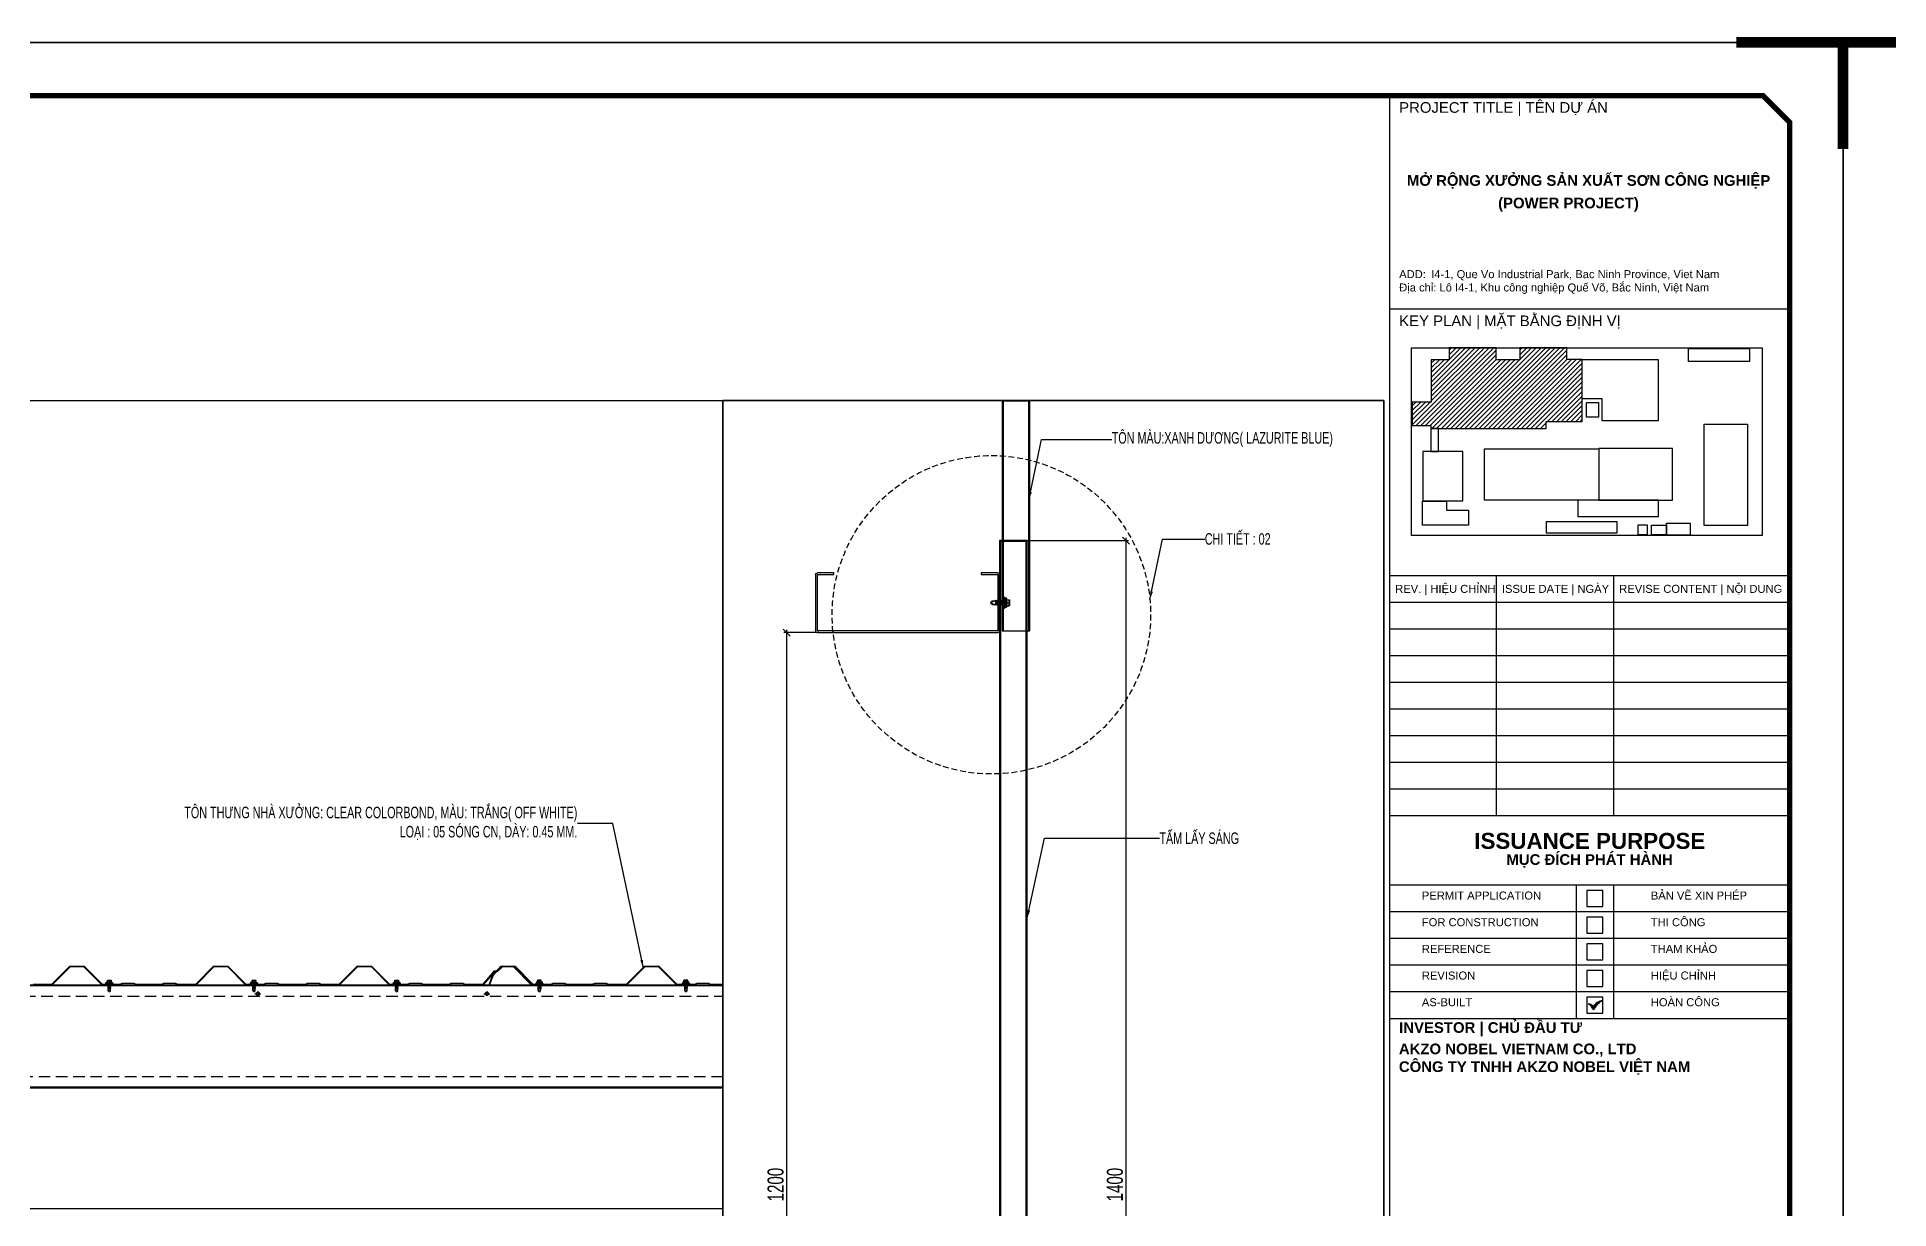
# Model space of a CAD drawing. Header units: inches. Extents: x 340055 to 349452, y -34649 to -30845.
# Drawn here: x 343097.2 to 343499.8, y -33602.3 to -33347.6 of the extents above; entities that cross this region are included whole.
import ezdxf

# ---------------------------------------------------------------- set-up
doc = ezdxf.new("R2010")
doc.units = ezdxf.units.IN
doc.header["$MEASUREMENT"] = 0
doc.linetypes.add('HIDDEN', pattern=[0.375, 0.25, -0.125])
for name, color, linetype in [('3', 3, 'Continuous'), ('NET IN', 3, 'Continuous'), ('STRUCTURE', 1, 'Continuous')]:
    doc.layers.add(name, color=color, linetype=linetype)
for name, color, linetype, lineweight in [('TL-TIILE BLOCK A2$0$TL-TITLE BLOCK - TEXT @ 1', 7, 'Continuous', 25), ('TL-TIILE BLOCK A2$0$TL-TITLE BLOCK 1', 7, 'Continuous', 50), ('TL-TIILE BLOCK A2$0$TL-TITLE BLOCK 2', 7, 'Continuous', 25), ('TL-TITLE BLOCK - TEXT', 7, 'Continuous', 25)]:
    doc.layers.add(name, color=color, linetype=linetype, lineweight=lineweight)
doc.styles.add('ST1H', font='vnshxh.shx', dxfattribs={"width": 0.7})
doc.styles.add('TL-TIILE BLOCK A2$0$MEP-TEXT T.BLOCK 1', font='arial.ttf', dxfattribs={"height": 1.5})
doc.styles.add('TL-TIILE BLOCK A2$0$MEP-TEXT T.BLOCK 2', font='arial.ttf')
doc.styles.add('TL-TIILE BLOCK A2$0$MEP-TEXT T.BLOCK 3', font='arial.ttf', dxfattribs={"height": 3})
doc.dimstyles.new('3', dxfattribs={"dimtxt": 3.5, "dimasz": 1.8, "dimexe": 1, "dimexo": 0, "dimgap": 1, "dimtad": 1, "dimdec": 0, "dimlfac": 3, "dimzin": 0, "dimdsep": 46, "dimtxsty": 'ST1H', "dimblk": 'OBLIQUE', "dimcen": 1, "dimdle": 1, "dimclrd": 8, "dimclre": 8, "dimclrt": 3, "dimadec": 0, "dimazin": 0, "dimtfac": 1, "dimtdec": 0, "dimtix": 1, "dimtofl": 0, "dimtmove": 1, "dimatfit": 3, "dimfxl": 0, "dimtolj": 1, "dimtzin": 0, "dimlwd": -1, "dimlwe": -1, "dimarcsym": 0})
doc.dimstyles.new('5', dxfattribs={"dimtxt": 3.5, "dimasz": 1.5, "dimexe": 0.6, "dimexo": 0, "dimtad": 1, "dimdec": 0, "dimlfac": 5, "dimzin": 0, "dimdsep": 46, "dimtxsty": 'ST1H', "dimblk": 'OBLIQUE', "dimcen": 1, "dimdle": 0.6, "dimclrd": 8, "dimclre": 8, "dimclrt": 3, "dimadec": 0, "dimazin": 0, "dimtfac": 1, "dimtdec": 0, "dimtix": 1, "dimtofl": 0, "dimtmove": 0, "dimatfit": 3, "dimfxl": 0, "dimtolj": 1, "dimtzin": 0, "dimlwd": -1, "dimlwe": -1, "dimarcsym": 0})

# ---------------------------------------------------------------- blocks, each defined once
blk = doc.blocks.new('Short_Self_drilling')
at = {"layer": 'STRUCTURE', "color": 1, "linetype": 'Continuous'}
for p, q in [((6.427627954479767, 1.738392833212921), (-6.429513005297069, 1.731407889110349)), ((5.140815966860309, 3.758576308190055), (-5.14489680096085, 3.752988352908037)), ((-2.573002946065441, 2.897242611076892), (-5.14443113802034, 2.895845622256533)), ((-3.430611339657064, 3.753919678788276), (-3.432241159947287, 6.753919236069512)), ((2.996096488470096, 7.185983073446356), (-3.003902626091595, 7.182723432865324)), ((2.569853437845137, 2.900036588717998), (-2.573002946065441, 2.897242611076892)), ((-2.139722270753346, 2.804301490893651), (-2.139772891068527, 2.897477973489782)), ((6.254783779336451, 0.0033980583401509), (0, 0)), ((2.153436330773339, 2.803610794889015), (2.153384068114194, 2.899810331941417)), ((2.155231403857344, -0.5005684986439779), (2.15495177851361, 0.0141360434123012)), ((5.141281629800816, 2.901433577538357), (2.569853437845137, 2.900036588717998)), ((3.426530505556522, 3.757644982309622), (3.424900685266298, 6.757644539590662)), ((2.991563898096242, -1.173873452849355), (-2.701271820829788, -0.2300478911484528)), ((2.992392778130254, -2.699587513408329), (-2.700442940795775, -1.755761951707427)), ((2.993221658163487, -4.225301573973735), (-2.699614060763321, -3.281476012272638)), ((2.994050538196721, -5.751015634532515), (-2.698785180729308, -4.807190072831807)), ((2.994879418229954, -7.276729695091684), (-2.697956300695295, -6.332904133390587)), ((-1.907191146453572, -7.989583161942521), (-2.697127420662841, -7.858618193949756)), ((-2.136158421138263, -12.33087536617618), (-2.138249313164383, -8.482184079380202)), ((-2.137447682919757, -1.38251746946623), (-2.137727308262713, -0.8678129274101462)), ((-2.136618802886524, -2.908231530031636), (-2.136898428229479, -2.393526987975357)), ((-2.135789922853291, -4.433945590590611), (-2.136069548196246, -3.919241048534526)), ((-2.134961042819278, -5.959659651149584), (-2.135240668163012, -5.444955109093501)), ((-2.134132162785265, -7.485373711708558), (-2.134411788129, -6.970669169652475)), ((2.995708298264746, -8.802443755650854), (-1.142445727708296, -8.11637169230341)), ((2.149547514491652, -12.31434126327446), (2.147825613319842, -9.144849030159936)), ((2.156060283889798, -2.026282559202952), (2.155780658547623, -1.511578017146868)), ((2.15688916392459, -3.551996619768162), (2.156609538580076, -3.037292077712078)), ((2.157718043957824, -5.077710680327137), (2.157438418614089, -4.563006138271052)), ((2.158546923991057, -6.603424740886306), (2.158267298648102, -6.088720198830222)), ((2.15937580402429, -8.129138801445281), (2.159096178681335, -7.614434259389196))]:
    blk.add_line(p, q, dxfattribs=at)
blk.add_lwpolyline([(6.427860785949242, 1.309821467886779), (6.427627954479767, 1.738392833212921), (2.141332692833592, 2.806627274651808), (-2.144380960424314, 2.804298959951016), (-6.429513005297069, 1.731407889110349), (-6.429280173826034, 1.302836523784402)], close=True, dxfattribs=at)
for points in [[(-6.429280173826034, 1.302836523784402, -0.0888693454293002), (-6.25478377933567, -0.0033980583403458), (0, 0)], [(-0.1341407912236069, 3.755710563915012), (-0.330345590953844, 6.230310601738112, 0.3388783609517814), (-3.136335632067389, 6.228786181678383), (-3.329851547487903, 3.753974418914497)], [(3.295402521552594, 3.757573743949576), (3.099197721822357, 6.232173781772481, 0.3388783609517814), (0.2932076807080323, 6.230649361712753), (0.0996917652875189, 3.755837598948866)], [(2.149547514491652, -12.31434126327446), (0.1736163688643241, -14.2353829229142, -0.3335959825449872), (-0.1674471447708389, -14.24431018685326), (-2.136158421138263, -12.33087536617618)], [(-0.0831780369654942, -14.04042361661777), (-1.03952331320709, -12.24293085970332, -0.1486571711961959), (-1.399506232658105, -11.20425887450743), (-1.950379671918978, -7.716112156382742, -0.8150058696070384), (-1.207708120741569, -7.772025647410178, 0.1508326184272741), (-0.8461097890631208, -8.67637043731208)], [(2.149547514491652, -12.31434126327446), (1.711418715799611, -11.69935902120947, 0.522420288142555), (0.8806162489542787, -11.70855234734862), (-0.1674471447708389, -14.24431018685326)]]:
    blk.add_lwpolyline(points, format="xyb", dxfattribs=at)
for points in [[(2.991563898096242, -1.173873452849355), (2.155780993783212, -1.512195084185675), (-2.14239666522995, -0.8481802353483413), (-2.701271820829788, -0.2300478911484528), (-2.356202546260776, -0.0012800624287723)], [(2.992392778130254, -2.699587513408329), (2.156609873816445, -3.037909144744844), (-2.141567785197496, -2.37389429590751), (-2.700442940795775, -1.755761951707427), (-2.137447682919757, -1.38251746946623), (2.156060283889798, -2.026282559202952), (2.992392778130254, -2.699587513408329)], [(2.993221658163487, -4.225301573973735), (2.157438753850458, -4.56362320531025), (-2.140738905162704, -3.899608356472721), (-2.699614060763321, -3.281476012272638), (-2.136618802886524, -2.908231530031636), (2.15688916392459, -3.551996619768162), (2.993221658163487, -4.225301573973735)], [(2.994050538196721, -5.751015634532515), (2.158267633882912, -6.089337265869223), (-2.13991002512947, -5.425322417031696), (-2.698785180729308, -4.807190072831807), (-2.135789922853291, -4.433945590590611), (2.157718043957824, -5.077710680327137), (2.994050538196721, -5.751015634532515)], [(2.994879418229954, -7.276729695091684), (2.159096513917704, -7.615051326428198), (-2.139081145097017, -6.951036477590864), (-2.697956300695295, -6.332904133390587), (-2.134961042819278, -5.959659651149584), (2.158546923991057, -6.603424740886306), (2.994879418229954, -7.276729695091684)], [(-1.82255174405405, -8.525522331768894), (-2.138252265063004, -8.476750538149838), (-2.697127420662841, -7.858618193949756), (-2.134132162785265, -7.485373711708558), (-1.830993748842177, -7.530826038752299)], [(-1.26446323386803, -7.615771163026237), (2.15937580402429, -8.129138801445281), (2.995708298264746, -8.802443755650854)], [(-1.178973661122914, -0.0006405051596759999), (2.155231403857344, -0.5005684986439779), (2.991563898096242, -1.173873452849355)], [(2.995708298264746, -8.802443755650854), (2.159925393950938, -9.140765386987173), (-0.8461097890631208, -8.67637043731208)]]:
    blk.add_lwpolyline(points, dxfattribs=at)
for centre, radius, start, end in [((-4.990675107008168, 3.324500645651953), 0.4553965811850028, 109.7948656341679, 250.2673889182501), ((-3.00366979462134, 6.754152067539183), 0.4285714285714286, 90.03112727622582, 180.0311272761997), ((2.996329319940351, 6.757411708120407), 0.4285714285714286, 0.0311272761997568, 90.03112727622582), ((5.067819174060787, 3.329965159149001), 0.4347827605151089, 279.7275654188923, 80.33468913347895), ((9.987420900819416, 0.1735689433930604), 3.736514152360963, 162.296318979917, 182.6103064937473)]:
    blk.add_arc(centre, radius, start, end, dxfattribs=at)
blk = doc.blocks.new('_Oblique')
at = {"color": 0, "linetype": 'ByBlock', "lineweight": -2}
blk.add_line((-0.5, -0.5), (0.5, 0.5), dxfattribs=at)
blk = doc.blocks.new('A$C153C7E87')
at = {"color": 94, "ltscale": 50}
for p, q in [((1.691671786829829e-05, 21.00000657480268), (1.691671786829829e-05, 0.6666732408484677)), ((66.00001691671787, 21.66667324131413), (0.6666835827636532, 21.66667324131413)), ((66.6666835846263, 0.6666732408484677), (66.6666835846263, 21.00000657480268))]:
    blk.add_line(p, q, dxfattribs=at)
blk.add_lwpolyline([(0.6666835827636532, 6.574337021447718e-06), (6.666683584626298, 6.574337021447718e-06), (6.666683584626298, 0.6666732408484677), (0.6666835827636532, 0.6666732408484677), (0.6666835827636532, 21.00000657480268), (66.00001691671787, 21.00000657480268), (66.00001691671787, 0.6666732408484677), (60.00001691858051, 0.6666732408484677), (60.00001691858051, 6.574337021447718e-06), (66.00001691671787, 6.574337021447718e-06)], dxfattribs=at)
at = {"color": 94, "ltscale": 50, "extrusion": (0, 0, -0.9999999999999999)}
blk.add_ellipse((0.6666835827636532, 21.00000657456985), major_axis=(-0.4714045209111646, 0.4714045209111644), ratio=0.9999999986754121, start_param=5.49778714346909, end_param=7.068583471239329, dxfattribs=at)
at = {"color": 94, "ltscale": 50, "extrusion": (0, 0, -1)}
for centre, major_axis, ratio, start_param, end_param in [((66.00001691671787, 21.00000657456985), (-0.4714045218166938, 0.4714045218166937), 0.9999999983260369, 0.7853981642344298, 2.356194489006117), ((0.6666835827636532, 0.6666732410812983), (0.4714045210275801, 0.4714045210275801), 0.9999999988799955, 2.356194489632343, 3.926990817197997), ((66.00001691671787, 0.6666732410812983), (0.4714045216038367, 0.4714045216038368), 0.9999999985306206, 0.7853981644813839, 2.356194489457655)]:
    blk.add_ellipse(centre, major_axis=major_axis, ratio=ratio, start_param=start_param, end_param=end_param, dxfattribs=at)
blk = doc.blocks.new('*D712')
at = {"color": 8, "transparency": 16777216}
for p, q in [((343267.1059986972, -33477.0304961772), (343259.5187379447, -33477.0304961772)), ((343260.1187379447, -33476.4304961772), (343260.1187379447, -33717.63049617719)), ((343280.0649480428, -33717.03049617719), (343259.5187379447, -33717.03049617719))]:
    blk.add_line(p, q, dxfattribs=at)
at = {"layer": 'Defpoints', "color": 0, "transparency": 16777216}
for p in [(343267.1059986972, -33477.0304961772), (343260.1187379447, -33717.03049617719), (343280.0649480428, -33717.03049617719)]:
    blk.add_point(p, dxfattribs=at)
at = {"color": 8, "transparency": 16777216, "xscale": 1.5, "yscale": 1.5, "zscale": 1.5}
for p, rotation in [((343260.1187379447, -33477.0304961772), 90), ((343260.1187379447, -33717.03049617719), 270)]:
    blk.add_blockref('_Oblique', p, dxfattribs=dict(at, rotation=rotation))
at = {"color": 3, "transparency": 16777216, "insert": (343257.7437379446, -33597.03049617729), "char_height": 3.5, "attachment_point": 5, "rotation": 90, "style": 'ST1H'}
blk.add_mtext('\\A1;1200', dxfattribs=at)
blk = doc.blocks.new('*D713')
at = {"color": 8, "transparency": 16777216}
for p, q in [((343309.4091954859, -33457.03049617788), (343334.486090972, -33457.03049617788)), ((343333.8860909721, -33456.43049617788), (343333.8860909721, -33737.63049617719)), ((343309.4091954859, -33737.03049617719), (343334.486090972, -33737.03049617719))]:
    blk.add_line(p, q, dxfattribs=at)
at = {"layer": 'Defpoints', "color": 0, "transparency": 16777216}
for p in [(343309.4091954859, -33457.03049617788), (343309.4091954859, -33737.03049617719), (343333.8860909721, -33737.03049617719)]:
    blk.add_point(p, dxfattribs=at)
at = {"color": 8, "transparency": 16777216, "xscale": 1.5, "yscale": 1.5, "zscale": 1.5}
for p, rotation in [((343333.8860909721, -33457.03049617788), 90), ((343333.8860909721, -33737.03049617719), 270)]:
    blk.add_blockref('_Oblique', p, dxfattribs=dict(at, rotation=rotation))
at = {"color": 3, "transparency": 16777216, "insert": (343331.511090972, -33597.03049617762), "char_height": 3.5, "attachment_point": 5, "rotation": 90, "style": 'ST1H'}
blk.add_mtext('\\A1;1400', dxfattribs=at)
blk = doc.blocks.new('kt kien truc 1')
at = {"layer": 'TL-TIILE BLOCK A2$0$TL-TITLE BLOCK 2'}
h = blk.add_hatch(color=256, dxfattribs=at)
edge = h.paths.add_edge_path(flags=0)
edge.add_arc((549.2139918450921, 238.0123342127508), 2.366782411324562, 97.45215675905098, 148.1980778255848, ccw=False)
edge.add_arc((550.6404515332106, 237.0086335589203), 3.77234239109412, 117.3554627199894, 155.6927561452269)
edge.add_arc((545.3434936211415, 238.0292343677957), 1.933709643236496, 15.97547494096757, 63.33892493670959)
edge.add_arc((546.0383090538016, 238.1769748931256), 1.589796122815128, 42.920130800001516, 83.757719073408, ccw=False)
at = {"layer": 'TL-TITLE BLOCK - TEXT', "ltscale": 5}
h = blk.add_hatch(dxfattribs=at)
h.set_pattern_fill('ANSI31', color=252, scale=5)
h.set_pattern_definition([(45, (0.6056589822655951, 1.008431430836026), (-0.4419417382415922, 0.4419417382415922), [])])
h.paths.add_polyline_path([(545.1177861023643, 360.5188746352139), (542.2223066576844, 360.5188746352139), (542.2223066576844, 362.7441854701592), (533.3820605613091, 362.7441854701592), (533.3820605613091, 360.489272985706), (528.9963997413324, 360.489272985706), (528.9963997413324, 362.7441854701592), (520.1529842012496, 362.7441854701592), (520.1529842012496, 360.489272985706), (516.807868826867, 360.489272985706), (516.807868826867, 352.5540765176358), (513.2383765987797, 352.5560307979113), (513.2383765987797, 348.1560257390624), (516.7033966225081, 348.1560257390624), (516.7033984195259, 347.5972761715466), (538.3249932594535, 347.5972761715466), (538.3249932594535, 348.9171593409388), (545.1177861023643, 348.9171593409388)])
at = {"layer": 'Defpoints', "color": 8, "const_width": 2}
for points in [[(0, 400), (0, 420), (20, 420)], [(594, 400), (594, 420), (574, 420)]]:
    blk.add_lwpolyline(points, dxfattribs=at)
at = {"layer": 'Defpoints', "color": 8}
blk.add_lwpolyline([(0, 0), (594, 0), (594, 420), (0, 420)], close=True, dxfattribs=at)
at = {"layer": 'TL-TIILE BLOCK A2$0$TL-TITLE BLOCK 1', "const_width": 1}
blk.add_lwpolyline([(20, 10), (579, 10), (584, 15), (584, 405), (579, 410), (20, 410), (15, 405), (15, 15)], close=True, dxfattribs=at)
at = {"layer": 'TL-TIILE BLOCK A2$0$TL-TITLE BLOCK 2'}
for p, q in [((509, 410), (509, 10)), ((584, 370), (509, 370)), ((584, 320), (509, 320)), ((584, 320), (509, 320)), ((529, 320), (529, 275)), ((551, 320), (551, 275)), ((584, 315), (509, 315)), ((584, 310), (509, 310)), ((584, 305), (509, 305)), ((584, 300), (509, 300)), ((584, 295), (509, 295)), ((584, 290), (509, 290)), ((584, 285), (509, 285)), ((584, 280), (509, 280)), ((584, 275), (509, 275)), ((584, 262), (509, 262)), ((544, 262), (544, 237)), ((551, 262), (551, 237)), ((584, 257), (509, 257)), ((584, 252), (509, 252)), ((584, 247), (509, 247)), ((584, 242), (509, 242)), ((509, 237), (584, 237))]:
    blk.add_line(p, q, dxfattribs=at)
for points in [[(549, 261), (546, 261), (546, 258), (549, 258)], [(549, 256), (546, 256), (546, 253), (549, 253)], [(549, 251), (546, 251), (546, 248), (549, 248)], [(549, 246), (546, 246), (546, 243), (549, 243)], [(549, 241), (546, 241), (546, 238), (549, 238)]]:
    blk.add_lwpolyline(points, close=True, dxfattribs=at)
for centre, radius, start, end in [((546.0383090538016, 238.1769748931256), 1.589796122815128, 42.92013079818864, 83.7577190750383), ((545.3434936211415, 238.0292343677957), 1.933709643236496, 15.975474942857, 63.33892493793503), ((550.6404515332106, 237.0086335589203), 3.77234239109412, 117.3554627231242, 155.6927561454837), ((549.2139918450921, 238.0123342127508), 2.366782411324562, 97.45215675719368, 148.1980778286963)]:
    blk.add_arc(centre, radius, start, end, dxfattribs=at)
at = {"layer": 'TL-TITLE BLOCK - TEXT'}
for points in [[(513.0843749086725, 362.7441854701592), (578.8247749086495, 362.7441854701592), (578.8247749086495, 327.5695950043512), (513.0843749086725, 327.5695950043512)], [(565.0197749086492, 362.5901854701592), (576.4597749086479, 362.5901854701592), (576.4597749086479, 360.1701854701591), (565.0197749086492, 360.1701854701591)], [(545.9193340437341, 352.4767265426361), (548.1417643045697, 352.4767265426361), (548.1417643045697, 349.709275947921), (545.9193340437341, 349.709275947921)], [(518.1422005906679, 347.597173416777), (516.7033938057248, 347.597173416777), (516.7033938057248, 343.2695654701594), (518.1422005906679, 343.2695654701594)], [(567.9435752685094, 348.4325254701591), (576.1077749086489, 348.4325254701591), (576.1077749086489, 329.4465254701593), (567.9435752685094, 329.4465254701593)], [(526.7742643045694, 343.7691515726769), (548.2183425899239, 343.7691515726769), (548.2183425899239, 334.1771854262329), (526.7742643045694, 334.1771854262329)], [(548.2175679407246, 334.1771854262329), (562.0211425900561, 334.1771854262329), (562.0211425900561, 343.8571738350647), (548.2175679407246, 343.8571738350647)], [(522.740003228113, 343.2695654701594), (515.200189953488, 343.2695654701594), (515.200189953488, 334.0295654701595), (522.740003228113, 334.0295654701595)], [(544.2583425900357, 331.0971854701579), (559.3833309549555, 331.0971854701579), (559.3833309549555, 334.1771854701587), (544.2583425900357, 334.1771854701587)], [(538.3955244535391, 330.1801447864741), (551.595524453538, 330.1801447864741), (551.595524453538, 327.9801447864742), (538.3955244535391, 327.9801447864742)], [(560.9277521888798, 329.8858654701592), (565.3277521888795, 329.8858654701592), (565.3277521888795, 327.5978654701591), (560.9277521888798, 327.5978654701591)], [(557.3258380792267, 329.4927254701596), (555.557225030585, 329.4927254701596), (555.557225030585, 327.7241124215179), (557.3258380792267, 327.7241124215179)], [(558.0677521888811, 329.4927254701596), (560.9277521888798, 329.4927254701596), (560.9277521888798, 327.6858654701596), (558.0677521888811, 327.6858654701596)]]:
    blk.add_lwpolyline(points, close=True, dxfattribs=at)
for points in [[(545.1177861023643, 360.5188746352139), (542.2223066576844, 360.5188746352139), (542.2223066576844, 362.7441854701592), (533.3820605613091, 362.7441854701592), (533.3820605613091, 360.489272985706), (528.9963997413324, 360.489272985706), (528.9963997413324, 362.7441854701592), (520.1529842012496, 362.7441854701592), (520.1529842012496, 360.489272985706), (516.807868826867, 360.489272985706), (516.807868826867, 352.5540765176358), (513.2383765987797, 352.5560307979113), (513.2383765987797, 348.1560257390624), (516.7033966225081, 348.1560257390624), (516.7033984195259, 347.5972761715466), (538.3249932594535, 347.5972761715466), (538.3249932594535, 348.9171593409388), (545.1177861023643, 348.9171593409388), (545.1177861023643, 360.5188746352139)], [(545.1177861023643, 360.5188746352139), (559.3417941812022, 360.5188746352139), (559.3417941812022, 349.0275254910659), (548.8609472751341, 349.0275254910659), (548.8609472751341, 353.1412935113785), (545.1177861023643, 353.1412935113785), (545.1177861023643, 360.5188746352139)], [(515.1896699635508, 333.9601523785545), (519.6860387102242, 333.9601523785545), (519.6792643045683, 332.2911254701596), (523.7696699635508, 332.2924454701592), (523.7696699635508, 329.4927254701556), (515.1896699635508, 329.4927254701556), (515.1896699635508, 333.9601523785545), (515.1896699635508, 333.9601523785545)]]:
    blk.add_lwpolyline(points, dxfattribs=at)
at = {"layer": 'TL-TIILE BLOCK A2$0$TL-TITLE BLOCK - TEXT @ 1', "attachment_point": 1}
for s, width, heights, insert, char_height, style in [('PROJECT TITLE | TÊN DỰ ÁN', 66.54820784047115, [0], (510.7830321226938, 408.7947269506867), 2, 'TL-TIILE BLOCK A2$0$MEP-TEXT T.BLOCK 2'), ('\\pi0.50923;{\\fArial|b1|i0|c0|p34;MỞ RỘNG XƯỞNG SẢN XUẤT SƠN CÔNG NGHIỆP}', 68.8383701581688, [0], (511.7206365273505, 395.1045713495096), 2, 'TL-TIILE BLOCK A2$0$MEP-TEXT T.BLOCK 3'), ('\\pi0.50924;{\\fArial|b1|i0|c0|p34;(POWER PROJECT)}', 32.16893061262726, [0], (528.8229266895269, 390.8801033829131), 2, 'TL-TIILE BLOCK A2$0$MEP-TEXT T.BLOCK 3'), ('ADD:^II4-1, Que Vo Industrial Park, Bac Ninh Province, Viet Nam ', 66.54820784047115, [0], (510.7830321226938, 377.2947269506867), 1.5, 'TL-TIILE BLOCK A2$0$MEP-TEXT T.BLOCK 1'), ('Địa chỉ: Lô I4-1, Khu công nghiệp Quế Võ, Bắc Ninh, Việt Nam', 66.54820784047115, [0], (510.7830321226938, 374.7947269506867), 1.5, 'TL-TIILE BLOCK A2$0$MEP-TEXT T.BLOCK 1'), ('KEY PLAN | MẶT BẰNG ĐỊNH VỊ', 66.54820784047115, [0], (510.7830321226938, 368.7947269506867), 2, 'TL-TIILE BLOCK A2$0$MEP-TEXT T.BLOCK 2'), ('REV. | HIỆU CHỈNH', 37.61800927431796, [0], (510.0384513858444, 318.2947269506867), 1.5, 'TL-TIILE BLOCK A2$0$MEP-TEXT T.BLOCK 1'), ('ISSUE DATE | NGÀY', 37.61800927431796, [0], (530.0384513858444, 318.2947269506867), 1.5, 'TL-TIILE BLOCK A2$0$MEP-TEXT T.BLOCK 1'), ('REVISE CONTENT | NỘI DUNG', 37.61800927431796, [0], (552.0384513858444, 318.2947269506867), 1.5, 'TL-TIILE BLOCK A2$0$MEP-TEXT T.BLOCK 1'), ('\\pi11.8638;{\\fArial|b1|i0|c0|p34;ISSUANCE PURPOSE}', 66.54820784047115, [0], (513.0139460923456, 271.7947269506867), 3, 'TL-TIILE BLOCK A2$0$MEP-TEXT T.BLOCK 3'), ('\\pi17.8812;{\\fArial|b1|i0|c0|p34;MỤC ĐÍCH PHÁT HÀNH}', 66.54820784047115, [0], (513.0139460923456, 267.7947269506867), 2, 'TL-TIILE BLOCK A2$0$MEP-TEXT T.BLOCK 2'), ('PERMIT APPLICATION ', 44.99455841291456, [0], (515.0384513858444, 260.7947269506867), 1.5, 'TL-TIILE BLOCK A2$0$MEP-TEXT T.BLOCK 1'), ('BẢN VẼ XIN PHÉP', 44.99455841291456, [0], (557.9686990590562, 260.7947269506867), 1.5, 'TL-TIILE BLOCK A2$0$MEP-TEXT T.BLOCK 1'), ('FOR CONSTRUCTION', 44.99455841291456, [0], (515.0384513858444, 255.7947269506867), 1.5, 'TL-TIILE BLOCK A2$0$MEP-TEXT T.BLOCK 1'), ('THI CÔNG', 44.99455841291456, [0], (557.9686990590562, 255.7947269506867), 1.5, 'TL-TIILE BLOCK A2$0$MEP-TEXT T.BLOCK 1'), ('REFERENCE ', 44.99455841291456, [0], (515.0384513858444, 250.7947269506867), 1.5, 'TL-TIILE BLOCK A2$0$MEP-TEXT T.BLOCK 1'), ('THAM KHẢO', 44.99455841291456, [0], (557.9686990590562, 250.7947269506867), 1.5, 'TL-TIILE BLOCK A2$0$MEP-TEXT T.BLOCK 1'), ('REVISION', 44.99455841291456, [1.552182810368349], (515.0384513858444, 245.7947269506867), 1.5, 'TL-TIILE BLOCK A2$0$MEP-TEXT T.BLOCK 1'), ('HIỆU CHỈNH', 44.99455841291456, [1.552182810368349], (557.9686990590562, 245.7947269506867), 1.5, 'TL-TIILE BLOCK A2$0$MEP-TEXT T.BLOCK 1'), ('AS-BUILT ', 44.99455841291456, [0], (515.0384513858444, 240.7947269506867), 1.5, 'TL-TIILE BLOCK A2$0$MEP-TEXT T.BLOCK 1'), ('HOÀN CÔNG', 44.99455841291456, [0], (557.9686990590562, 240.7947269506867), 1.5, 'TL-TIILE BLOCK A2$0$MEP-TEXT T.BLOCK 1'), ('{\\fArial|b1|i0|c0|p34;INVESTOR | CHỦ ĐẦU TƯ}', 66.54820784047115, [0], (510.7830321226938, 236.2947269506867), 2, 'TL-TIILE BLOCK A2$0$MEP-TEXT T.BLOCK 2'), ('\\pi5.64586;{\\fArial|b1|i0|c0|p34;AKZO NOBEL VIETNAM CO., LTD\\PCÔNG TY TNHH AKZO NOBEL VIỆT NAM}', 66.54820784047115, [0], (505.0884846016852, 232.2947269506867), 2, 'TL-TIILE BLOCK A2$0$MEP-TEXT T.BLOCK 2')]:
    blk.add_mtext_dynamic_manual_height_columns(s, width=width, gutter_width=15, heights=heights, dxfattribs=dict(at, insert=insert, char_height=char_height, style=style))

msp = doc.modelspace()

# ---------------------------------------------------------------- linework, layer by layer
at = {"color": 8, "linetype": 'HIDDEN'}
for p, q in [((343144.5190165552, -33555.5494725706), (343145.7934280014, -33555.5494725706)), ((343145.1672839293, -33554.98066431494), (343145.1672839293, -33556.07273688698)), ((343194.3186066742, -33555.5494725706), (343195.5930181204, -33555.5494725706)), ((343194.9668740483, -33554.98066431494), (343194.9668740483, -33556.07273688698))]:
    msp.add_line(p, q, dxfattribs=at)
at = {"color": 8}
for points in [[(342820.5980385627, -33426.53979993475), (343389.9359679047, -33426.53979993475), (343389.9359679047, -33778.11965605165), (342820.5980385627, -33778.11965605165)], [(342820.5980385627, -33426.53979993475), (343246.27724816, -33426.53979993475), (343246.27724816, -33602.3297279932), (342820.5980385627, -33602.3297279932)]]:
    msp.add_lwpolyline(points, close=True, dxfattribs=at)
at = {"color": 180, "ltscale": 15, "true_color": 0x2808f7}
msp.add_lwpolyline([(343096.4067631498, -33553.44773688694), (343100.3893684772, -33553.44773688694), (343104.283785636, -33549.57882965423), (343107.4087856355, -33549.57882965423), (343111.3032027929, -33553.44773688694), (343115.253771957, -33553.44773688694), (343115.7067588199, -33553.22309066041), (343118.2028280026, -33553.22309066041), (343118.6558148669, -33553.44773688694), (343124.2935545593, -33553.44773688694), (343124.7465414223, -33553.22309066041), (343127.2426106049, -33553.22309066041), (343127.6955974665, -33553.44773688694), (343131.6782027939, -33553.44773688694), (343135.5433791261, -33549.57882965423), (343138.6683791256, -33549.57882965423), (343142.5335554578, -33553.44773688694), (343146.4841246218, -33553.44773688694), (343146.9371114848, -33553.22309066041), (343149.433180666, -33553.22309066041), (343149.886167529, -33553.44773688694), (343155.5239072213, -33553.44773688694), (343155.9768940843, -33553.22309066041), (343158.4729632669, -33553.22309066041), (343158.9259501313, -33553.44773688694), (343162.8765192939, -33553.44773688694), (343166.7709364527, -33549.57882965423), (343169.8959364523, -33549.57882965423), (343173.7903536111, -33553.44773688694), (343177.7409227737, -33553.44773688694), (343178.1939096366, -33553.22309066041), (343180.6899788193, -33553.22309066041), (343181.1429656837, -33553.44773688694), (343186.780705376, -33553.44773688694), (343187.233692239, -33553.22309066041), (343189.7297614216, -33553.22309066041), (343190.1827482846, -33553.44773688694), (343194.1333174486, -33553.44773688694), (343196.6049616299, -33550.56180683637), (343197.2289789263, -33550.56180683637), (343198.2833927697, -33549.57882965423), (343200.7794619523, -33549.57882965423), (343204.6351156578, -33553.44079699644), (343205.4523953611, -33553.44079699644), (343205.4523953611, -33553.572736887), (343204.593302837, -33553.572736887), (343200.7302097706, -33549.7038296542), (343198.3326213355, -33549.7038296542), (343197.2782074934, -33550.68680683634), (343196.6624839142, -33550.68680683634), (343194.1908397301, -33553.57273688691), (343190.15345531, -33553.57273688691), (343189.7004684456, -33553.34809066038), (343187.2629852136, -33553.34809066038), (343186.8099983506, -33553.57273688691), (343181.1136727076, -33553.57273688691), (343180.6606858447, -33553.34809066038), (343178.2232026127, -33553.34809066038), (343177.7702157497, -33553.57273688691), (343173.7388173607, -33553.57273688691), (343169.8444002019, -33549.7038296542), (343166.8224727031, -33549.7038296542), (343162.9280555443, -33553.57273688691), (343158.8966571553, -33553.57273688691), (343158.4436702923, -33553.34809066038), (343156.0061870603, -33553.34809066038), (343155.5532001973, -33553.57273688691), (343149.8568745544, -33553.57273688691), (343149.4038876914, -33553.34809066038), (343146.966404458, -33553.34809066038), (343146.5134175964, -33553.57273688691), (343142.4817434358, -33553.57273688691), (343138.6165671036, -33549.7038296542), (343135.5951911467, -33549.7038296542), (343131.7300148159, -33553.57273688691), (343127.6663044933, -33553.57273688691), (343127.2133176289, -33553.34809066038), (343124.7758343969, -33553.34809066038), (343124.3228475339, -33553.57273688691), (343118.6265218909, -33553.57273688691), (343118.1735350279, -33553.34809066038), (343115.7360517959, -33553.34809066038), (343115.2830649316, -33553.57273688691), (343111.2516665426, -33553.57273688691), (343107.3572493852, -33549.7038296542), (343104.3353218864, -33549.7038296542), (343100.4409047276, -33553.57273688691), (343096.3774701752, -33553.57273688691)], dxfattribs=at)
at = {"color": 3, "ltscale": 15}
msp.add_lwpolyline([(343246.27724816, -33553.57273688691), (343243.5712571076, -33553.57273688691), (343243.1182702446, -33553.34809066038), (343240.6807870126, -33553.34809066038), (343240.2278001482, -33553.57273688691), (343236.1964017592, -33553.57273688691), (343232.3019846018, -33549.7038296542), (343229.2800571031, -33549.7038296542), (343225.3856399443, -33553.57273688691), (343221.3222053919, -33553.57273688691), (343220.8692185289, -33553.34809066038), (343218.4317352955, -33553.34809066038), (343217.9787484325, -33553.57273688691), (343212.2824227909, -33553.57273688691), (343211.829435928, -33553.34809066038), (343209.391952696, -33553.34809066038), (343208.9389658316, -33553.57273688691), (343204.9072916724, -33553.57273688691), (343201.0421153402, -33549.7038296542), (343198.0111229389, -33549.7038296542), (343196.2771391943, -33551.66000658798), (343195.5620524337, -33553.59654331296), (343195.4370524342, -33553.59654331296), (343196.1521391948, -33551.59809973018), (343197.9689273612, -33549.57882965423), (343201.0939273608, -33549.57882965423), (343204.9591036944, -33553.44773688694), (343208.909672857, -33553.44773688694), (343209.3626597199, -33553.22309066041), (343211.8587289026, -33553.22309066041), (343212.3117157642, -33553.44773688694), (343217.9494554593, -33553.44773688694), (343218.4024423223, -33553.22309066041), (343220.8985115035, -33553.22309066041), (343221.3514983665, -33553.44773688694), (343225.3341036939, -33553.44773688694), (343229.2285208527, -33549.57882965423), (343232.3535208522, -33549.57882965423), (343236.2479380096, -33553.44773688694), (343240.1985071736, -33553.44773688694), (343240.6514940366, -33553.22309066041), (343243.1475632192, -33553.22309066041), (343243.6005500836, -33553.44773688694), (343246.27724816, -33553.44773688694)], dxfattribs=at)
at = {"color": 94}
for points in [[(342820.5980385627, -33553.572736887), (343246.27724816, -33553.572736887)], [(342820.5980385627, -33553.760236887), (343246.27724816, -33553.760236887)], [(343389.9359679047, -33553.572736887), (343389.9359679047, -33576.07273688659)], [(343246.27724816, -33575.88523688659), (342820.5980385627, -33575.88523688659)], [(343246.27724816, -33576.07273688659), (342820.5980385627, -33576.07273688659)]]:
    msp.add_lwpolyline(points, dxfattribs=at)
at = {"color": 94, "linetype": 'HIDDEN', "ltscale": 10}
for points in [[(342820.5980385627, -33556.07273688698), (343246.27724816, -33556.07273688698)], [(343246.27724816, -33573.57273688658), (342820.5980385627, -33573.57273688658)]]:
    msp.add_lwpolyline(points, dxfattribs=at)
at = {"color": 8}
for centre in [(343145.1672839293, -33555.5494725706), (343194.9668740483, -33555.5494725706)]:
    msp.add_circle(centre, 0.375, dxfattribs=at)
at = {"layer": '3', "color": 240, "true_color": 0xf90627}
msp.add_lwpolyline([(343312.9840932587, -33476.63049617747), (343312.9840932587, -33426.53979993475), (343306.987675892, -33426.53979993475), (343306.987675892, -33476.63049617747)], close=True, dxfattribs=at)
msp.add_lwpolyline([(343312.7840932587, -33476.63049617747), (343312.7840932587, -33426.73979993474), (343307.187675892, -33426.73979993474), (343307.187675892, -33476.63049617747)], dxfattribs=at)
at = {"layer": '3', "color": 5, "true_color": 0x1706f9}
msp.add_lwpolyline([(343312.4074041691, -33737.03049617718), (343312.4074041691, -33457.03049617787), (343306.4109868024, -33457.03049617787), (343306.4109868024, -33737.03049617718)], close=True, dxfattribs=at)
msp.add_lwpolyline([(343312.2074041691, -33737.03049617718), (343312.2074041691, -33457.23049617786), (343306.6109868024, -33457.23049617786), (343306.6109868024, -33737.03049617718)], dxfattribs=at)
at = {"layer": 'NET IN'}
msp.add_lwpolyline([(343489.790629483, -33348.71370397597), (344178.5704962628, -33348.71370397597), (344178.5704962628, -33835.31425782414), (343489.790629483, -33835.31425782414)], close=True, dxfattribs=at)

# ---------------------------------------------------------------- block references
at = {"color": 8, "xscale": 0.5999999999767169, "yscale": 0.5999999999767169, "zscale": 0.5999999999767169, "rotation": 180}
msp.add_blockref('A$C153C7E87', (343306.4109969523, -33464.03049223258), dxfattribs=at)
at = {"color": 1}
for p, xscale, yscale, zscale, rotation in [((343307.187675892, -33470.5308527613), -0.1920000000847069, 0.1919999999227002, 0.1919999999999999, 270.0311275478452), ((343112.8757127156, -33553.44773688694), -0.120000000009294, 0.1200000000026193, 0.120000000009294, 0.03112755480460194), ((343144.320137812, -33553.44773688694), -0.120000000009294, 0.1200000000026193, 0.120000000009294, 0.03112755480460194), ((343175.3628635323, -33553.44773688694), -0.120000000009294, 0.1200000000026193, 0.120000000009294, 0.03112755480460194), ((343206.3710013109, -33553.44773688694), 0.120000000009294, 0.120000000009294, 0.120000000009294, 359.9688724451954), ((343238.2232225916, -33553.44773688694), 0.120000000009294, 0.120000000009294, 0.120000000009294, 359.9688724451954)]:
    msp.add_blockref('Short_Self_drilling', p, dxfattribs=dict(at, xscale=xscale, yscale=yscale, zscale=zscale, rotation=rotation))
at = {"layer": '3', "xscale": 1.159562065285868, "yscale": 1.159562065285868, "zscale": 1.159562065285868}
msp.add_blockref('kt kien truc 1', (343489.790629483, -33835.72977139604), dxfattribs=at)

# ---------------------------------------------------------------- dimensions: what is measured, and where the dimension line sits
at = {"color": 8}
for base, p1, p2, picture, middle in [((343333.8860909721, -33737.03049617719), (343309.4091954858, -33457.03049617787), (343309.4091954858, -33737.03049617718), '*D713', (343331.511090972, -33597.03049617762)), ((343260.1187379447, -33717.03049617719), (343267.1059986971, -33477.03049617718), (343280.0649480427, -33717.03049617718), '*D712', (343257.7437379446, -33597.03049617729))]:
    dim = msp.add_linear_dim(base=base, p1=p1, p2=p2, angle=90, dimstyle='5', dxfattribs=at)
    dim.commit()
    dim.dimension.update_dxf_attribs({"geometry": picture, "text_midpoint": middle})

# ---------------------------------------------------------------- next in the draw order: texts
at = {"layer": '3', "char_height": 2.5, "style": 'ST1H', "bg_fill": 2}
for s, insert, attachment_point in [('\\A1;t«n th\xadng nhµ x\xadëng: CLEAR COLORBOND, mµu: tr¾ng( Off white) \\PLo¹i : 05 sãng cn, dµy: 0.45 mm.', (343214.6281950449, -33518.49960882321), 6), ('\\A1;tÊm lÊy s¸ng', (343341.1827088837, -33521.75027750846), 4)]:
    msp.add_mtext(s, dxfattribs=dict(at, insert=insert, attachment_point=attachment_point))

# ---------------------------------------------------------------- next in the draw order: linework, layer by layer
at = {"color": 8}
for points in [[(343389.9359679047, -33426.53979993475), (343246.27724816, -33426.53979993475), (343246.27724816, -33778.11965605165), (343389.9359679047, -33778.11965605165)], [(343246.27724816, -33426.53979993475), (343389.9359679047, -33426.53979993475), (343389.9359679047, -33778.11965605165), (343246.27724816, -33778.11965605165)]]:
    msp.add_lwpolyline(points, close=True, dxfattribs=at)

# ---------------------------------------------------------------- next in the draw order: leaders
at = {"color": 9}
for points in [[(343228.9826256574, -33550.00677834287), (343222.3580426812, -33518.49960882321), (343214.6281950449, -33518.49960882321)], [(343312.4074041691, -33539.14403955785), (343316.1553606643, -33521.75027750846), (343341.1827088837, -33521.75027750846)]]:
    msp.add_leader(points, dimstyle='3', override={"dimgap": 1, "dimtad": 0}, dxfattribs=at)

# ---------------------------------------------------------------- next in the draw order: texts
at = {"layer": '3', "char_height": 2.5, "attachment_point": 4, "style": 'ST1H', "bg_fill": 2}
for s, insert in [('\\A1;t«n mµu:Xanh d\xad¬ng( Lazurite blue)', (343330.8091469838, -33435.07501896709)), ('\\A1;chi tiÕt : 02', (343351.0467770194, -33456.6889121621))]:
    msp.add_mtext(s, dxfattribs=dict(at, insert=insert))

# ---------------------------------------------------------------- next in the draw order: linework, layer by layer
at = {"color": 8, "linetype": 'HIDDEN', "ltscale": 5}
msp.add_circle((343304.6493167853, -33473.14973350058), 34.61825405771378, dxfattribs=at)
at = {"layer": 'NET IN'}
msp.add_lwpolyline([(342801.0107627032, -33348.71370397597), (343489.790629483, -33348.71370397597), (343489.790629483, -33835.31425782414), (342801.0107627032, -33835.31425782414)], close=True, dxfattribs=at)

# ---------------------------------------------------------------- next in the draw order: block references
at = {"layer": '3', "xscale": 1.159562065285868, "yscale": 1.159562065285868, "zscale": 1.159562065285868}
msp.add_blockref('kt kien truc 1', (342801.0107627032, -33835.72977139604), dxfattribs=at)

# ---------------------------------------------------------------- next in the draw order: leaders
at = {"color": 9}
for points in [[(343312.7840932587, -33448.22181299103), (343315.5545952739, -33435.07501896709), (343330.8091469838, -33435.07501896709)], [(343339.1085787763, -33469.83570618603), (343341.8790807914, -33456.6889121621), (343351.0467770194, -33456.6889121621)]]:
    msp.add_leader(points, dimstyle='3', override={"dimgap": 1, "dimtad": 0}, dxfattribs=at)

doc.saveas('drawing.dxf')
